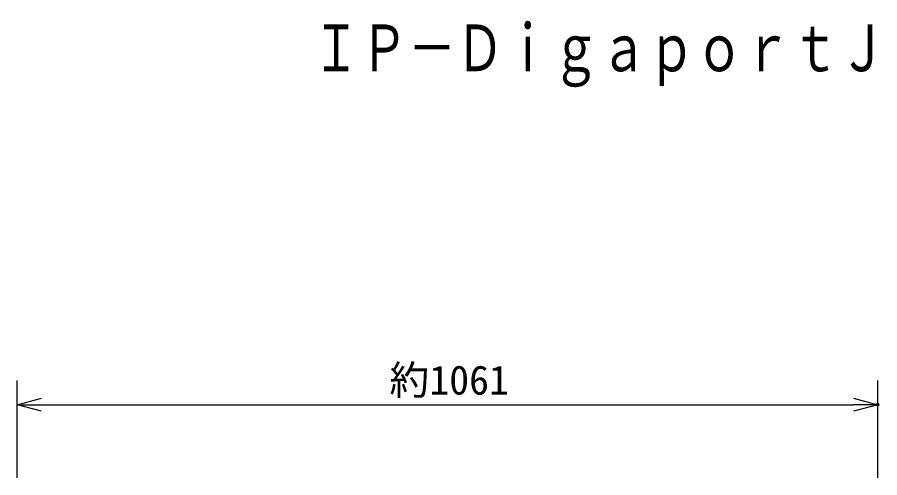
# Model space of a CAD drawing. Units: millimetres, scale not verified. Extents: x -63 to 66, y -116 to 117.
# Drawn here: x -60 to 10.9, y 79.5 to 117.4 of the extents above; entities that cross this region are included whole.
import ezdxf
from ezdxf.enums import TextEntityAlignment as Align

# ---------------------------------------------------------------- set-up
doc = ezdxf.new("R2010")
doc.units = ezdxf.units.MM
doc.header["$LTSCALE"] = 0.392256
doc.header["$PDMODE"] = 32
doc.header["$PDSIZE"] = 0.196
for name, color, linetype in [('0-0_MOJI1', 2, 'Continuous'), ('0-3_WAKU', 3, 'Continuous'), ('0-4_DEFPOINTS', 7, 'Continuous')]:
    doc.layers.add(name, color=color, linetype=linetype)
doc.styles.add('ＭＳ ゴシック', font='')
doc.styles.get('ＭＳ ゴシック').set_extended_font_data('MS Gothic')

# ---------------------------------------------------------------- blocks, each defined once
blk = doc.blocks.new('_OPEN30')
at = {"layer": '0-4_DEFPOINTS'}
blk.add_line((0, 0), (-1, 0), dxfattribs=at)
blk.add_lwpolyline([(-1, 0.2679), (0, 0), (-1, -0.2679)], dxfattribs=at)

msp = doc.modelspace()

# ---------------------------------------------------------------- linework, layer by layer
at = {"layer": '0-3_WAKU'}
for p, q in [((-60.0253, 79.5), (-60.0253, 87.5)), ((10.7081, 79.5), (10.7081, 87.5)), ((-58.0253, 85.5), (8.7081, 85.5))]:
    msp.add_line(p, q, dxfattribs=at)
at = {"layer": '0-4_DEFPOINTS'}
msp.add_point((10.7081, 85.5), dxfattribs=at)

# ---------------------------------------------------------------- block references
at = {"layer": '0-3_WAKU', "xscale": 2, "yscale": 2, "rotation": 180}
msp.add_blockref('_OPEN30', (-60.0253, 85.5), dxfattribs=at)
at = {"layer": '0-3_WAKU', "xscale": 2, "yscale": 2}
msp.add_blockref('_OPEN30', (10.7081, 85.5), dxfattribs=at)

# ---------------------------------------------------------------- texts
at = {"layer": '0-0_MOJI1', "style": 'ＭＳ ゴシック', "width": 0.75}
msp.add_text('ＩＰ－ＤｉｇａｐｏｒｔＪ\u3000／Ｘ\u3000組合せ\u3000基本２増設３', height=3.848, dxfattribs=at).set_placement((-35.78, 111.7599), align=Align.BOTTOM_LEFT)
at = {"layer": '0-3_WAKU', "style": 'ＭＳ ゴシック'}
msp.add_text('約1061', height=2.404, dxfattribs=at).set_placement((-29.4322, 85.6096), align=Align.BOTTOM_LEFT)

doc.saveas('drawing.dxf')
